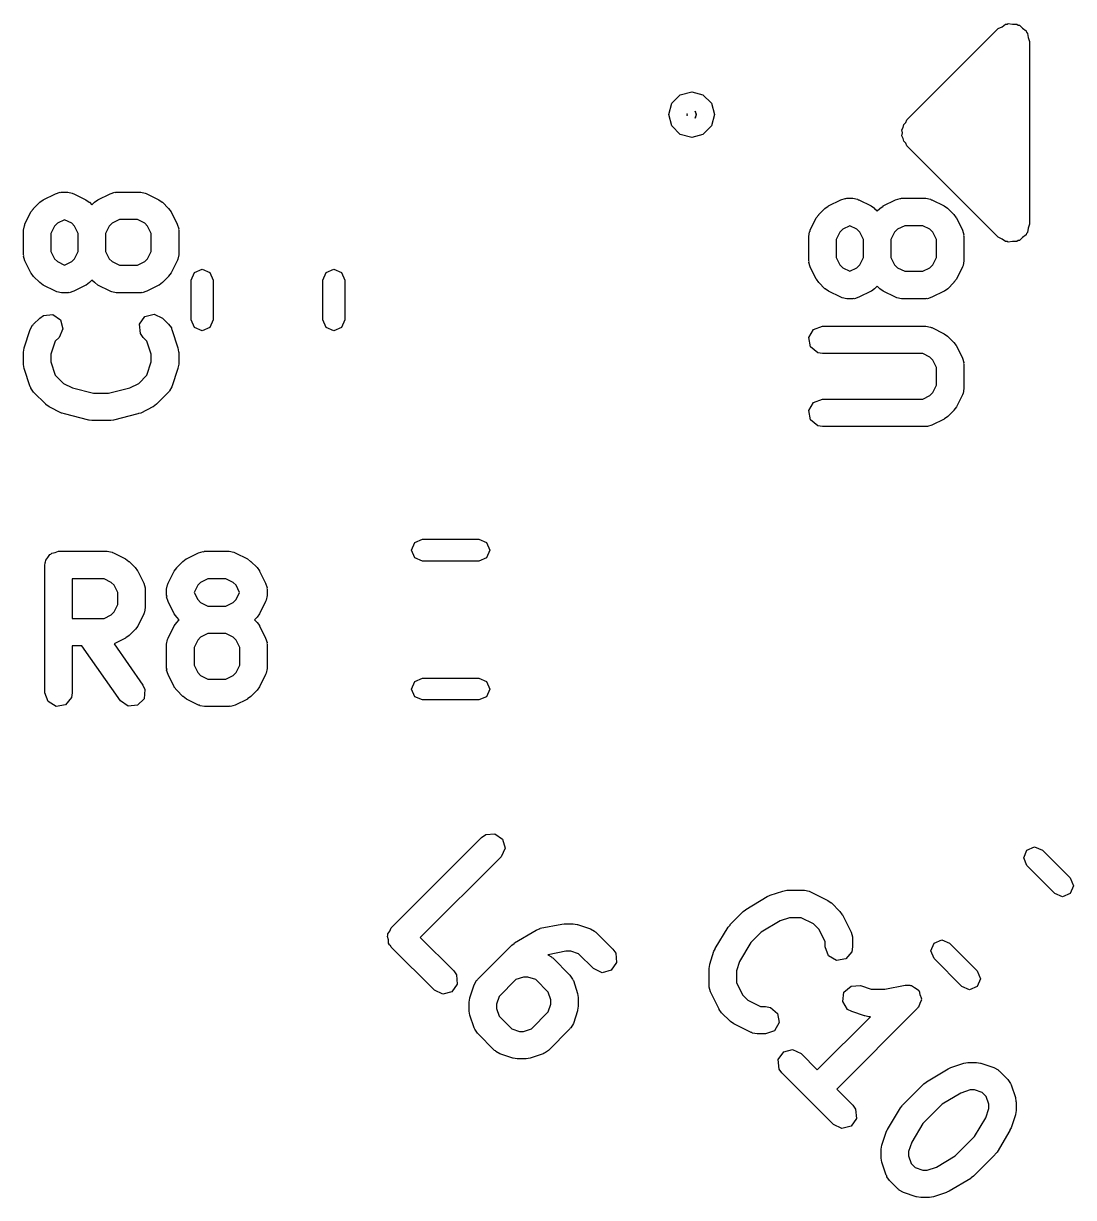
# Model space of a CAD drawing. Extents: x 72 to 186, y -144 to -85.
# Drawn here: x 143.39 to 149.14, y -127.08 to -120.65 of the extents above; entities that cross this region are included whole.
import ezdxf

# ---------------------------------------------------------------- set-up
doc = ezdxf.new("R2010")
doc.units = 0
doc.layers.add('BLACK', color=7, linetype='CONTINUOUS')

msp = doc.modelspace()

# ---------------------------------------------------------------- linework, layer by layer
at = {"layer": 'BLACK', "linetype": 'CONTINUOUS'}
for p, q in [((148.777, -120.655), (148.784, -120.651)), ((148.784, -120.651), (148.807, -120.655)), ((148.229, -121.179), (148.729, -120.679)), ((148.729, -120.679), (148.75, -120.669)), ((148.75, -120.669), (148.769, -120.655)), ((148.769, -120.655), (148.777, -120.655)), ((148.807, -120.655), (148.831, -120.655)), ((148.831, -120.655), (148.837, -120.66)), ((148.837, -120.66), (148.845, -120.661)), ((148.845, -120.661), (148.862, -120.677)), ((148.862, -120.677), (148.881, -120.691)), ((148.881, -120.691), (148.883, -120.699)), ((148.883, -120.699), (148.889, -120.705)), ((148.889, -120.705), (148.893, -120.728)), ((148.893, -120.728), (148.9, -120.75)), ((148.9, -120.75), (148.9, -121.75)), ((146.987, -121.042), (147.05, -121.025)), ((147.05, -121.025), (147.112, -121.042)), ((146.925, -121.15), (146.942, -121.087)), ((146.942, -121.087), (146.987, -121.042)), ((147.112, -121.042), (147.158, -121.087)), ((147.158, -121.087), (147.175, -121.15)), ((146.942, -121.212), (146.925, -121.15)), ((147.025, -121.145), (147.023, -121.15)), ((147.023, -121.15), (147.025, -121.155)), ((147.027, -121.15), (147.025, -121.145)), ((147.025, -121.155), (147.027, -121.15)), ((147.077, -121.15), (147.069, -121.131)), ((147.069, -121.131), (147.069, -121.131)), ((147.069, -121.131), (147.075, -121.15)), ((147.075, -121.15), (147.069, -121.169)), ((147.069, -121.169), (147.077, -121.15)), ((147.175, -121.15), (147.158, -121.212)), ((146.987, -121.258), (146.942, -121.212)), ((147.069, -121.169), (147.069, -121.169)), ((147.158, -121.212), (147.112, -121.258)), ((148.201, -121.234), (148.208, -121.22)), ((148.208, -121.22), (148.211, -121.205)), ((148.211, -121.205), (148.222, -121.193)), ((148.222, -121.193), (148.229, -121.179)), ((147.05, -121.275), (146.987, -121.258)), ((147.112, -121.258), (147.05, -121.275)), ((148.204, -121.25), (148.201, -121.234)), ((148.201, -121.266), (148.204, -121.25)), ((148.208, -121.28), (148.201, -121.266)), ((148.211, -121.295), (148.208, -121.28)), ((148.222, -121.307), (148.211, -121.295)), ((148.229, -121.321), (148.222, -121.307)), ((148.729, -121.821), (148.229, -121.321)), ((143.48, -121.63), (143.498, -121.617)), ((143.498, -121.617), (143.499, -121.616)), ((143.499, -121.616), (143.566, -121.583)), ((143.566, -121.583), (143.591, -121.575)), ((143.591, -121.575), (143.595, -121.577)), ((143.595, -121.577), (143.599, -121.575)), ((143.599, -121.575), (143.633, -121.575)), ((143.633, -121.575), (143.658, -121.58)), ((143.658, -121.58), (143.662, -121.582)), ((143.662, -121.582), (143.666, -121.583)), ((143.666, -121.583), (143.733, -121.616)), ((143.733, -121.616), (143.751, -121.63)), ((143.78, -121.63), (143.798, -121.617)), ((143.798, -121.617), (143.799, -121.616)), ((143.799, -121.616), (143.866, -121.583)), ((143.866, -121.583), (143.891, -121.575)), ((143.891, -121.575), (143.895, -121.577)), ((143.895, -121.577), (143.899, -121.575)), ((143.899, -121.575), (144.033, -121.575)), ((144.033, -121.575), (144.058, -121.58)), ((144.058, -121.58), (144.062, -121.582)), ((144.062, -121.582), (144.066, -121.583)), ((144.066, -121.583), (144.133, -121.616)), ((144.133, -121.616), (144.151, -121.63)), ((147.799, -121.65), (147.866, -121.616)), ((147.866, -121.616), (147.891, -121.609)), ((147.891, -121.609), (147.895, -121.61)), ((147.895, -121.61), (147.899, -121.608)), ((147.899, -121.608), (147.933, -121.608)), ((147.933, -121.608), (147.958, -121.613)), ((147.958, -121.613), (147.962, -121.616)), ((147.962, -121.616), (147.966, -121.616)), ((147.966, -121.616), (148.033, -121.65)), ((148.099, -121.65), (148.166, -121.616)), ((148.166, -121.616), (148.191, -121.609)), ((148.191, -121.609), (148.195, -121.61)), ((148.195, -121.61), (148.199, -121.608)), ((148.199, -121.608), (148.333, -121.608)), ((148.333, -121.608), (148.358, -121.613)), ((148.358, -121.613), (148.362, -121.616)), ((148.362, -121.616), (148.366, -121.616)), ((148.366, -121.616), (148.433, -121.65)), ((143.432, -121.683), (143.446, -121.665)), ((143.446, -121.664), (143.48, -121.63)), ((143.446, -121.665), (143.446, -121.664)), ((143.751, -121.63), (143.752, -121.63)), ((143.752, -121.63), (143.766, -121.644)), ((143.766, -121.644), (143.78, -121.63)), ((144.151, -121.63), (144.152, -121.63)), ((144.152, -121.63), (144.186, -121.664)), ((144.186, -121.664), (144.199, -121.682)), ((144.199, -121.682), (144.2, -121.683)), ((147.746, -121.697), (147.78, -121.664)), ((147.78, -121.664), (147.798, -121.651)), ((147.798, -121.651), (147.799, -121.65)), ((148.033, -121.65), (148.051, -121.663)), ((148.051, -121.663), (148.052, -121.664)), ((148.052, -121.664), (148.066, -121.677)), ((148.066, -121.677), (148.08, -121.664)), ((148.08, -121.664), (148.098, -121.651)), ((148.098, -121.651), (148.099, -121.65)), ((148.433, -121.65), (148.451, -121.663)), ((148.451, -121.663), (148.452, -121.664)), ((148.452, -121.664), (148.486, -121.697)), ((143.399, -121.75), (143.432, -121.683)), ((143.577, -121.745), (143.561, -121.761)), ((143.616, -121.726), (143.577, -121.745)), ((143.655, -121.745), (143.616, -121.726)), ((143.671, -121.761), (143.655, -121.745)), ((143.877, -121.745), (143.861, -121.761)), ((143.917, -121.725), (143.877, -121.745)), ((144.015, -121.725), (143.917, -121.725)), ((144.055, -121.745), (144.015, -121.725)), ((144.071, -121.761), (144.055, -121.745)), ((144.2, -121.683), (144.233, -121.75)), ((147.699, -121.783), (147.732, -121.716)), ((147.732, -121.716), (147.746, -121.698)), ((147.746, -121.698), (147.746, -121.697)), ((148.486, -121.697), (148.499, -121.715)), ((148.499, -121.715), (148.5, -121.716)), ((148.5, -121.716), (148.533, -121.783)), ((143.391, -121.783), (143.396, -121.758)), ((143.391, -121.917), (143.391, -121.783)), ((143.396, -121.758), (143.398, -121.754)), ((143.398, -121.754), (143.399, -121.75)), ((143.561, -121.761), (143.541, -121.801)), ((143.541, -121.801), (143.541, -121.899)), ((143.691, -121.801), (143.671, -121.761)), ((143.691, -121.899), (143.691, -121.801)), ((143.861, -121.761), (143.841, -121.801)), ((143.841, -121.801), (143.841, -121.899)), ((144.091, -121.801), (144.071, -121.761)), ((144.091, -121.899), (144.091, -121.801)), ((144.233, -121.75), (144.241, -121.775)), ((144.241, -121.775), (144.239, -121.779)), ((144.239, -121.779), (144.241, -121.783)), ((144.241, -121.783), (144.241, -121.917)), ((147.691, -121.817), (147.696, -121.791)), ((147.696, -121.791), (147.698, -121.788)), ((147.698, -121.788), (147.699, -121.783)), ((147.861, -121.794), (147.841, -121.834)), ((147.877, -121.778), (147.861, -121.794)), ((147.916, -121.759), (147.877, -121.778)), ((147.955, -121.778), (147.916, -121.759)), ((147.971, -121.794), (147.955, -121.778)), ((147.991, -121.834), (147.971, -121.794)), ((148.161, -121.794), (148.141, -121.834)), ((148.177, -121.778), (148.161, -121.794)), ((148.217, -121.758), (148.177, -121.778)), ((148.315, -121.758), (148.217, -121.758)), ((148.355, -121.778), (148.315, -121.758)), ((148.371, -121.794), (148.355, -121.778)), ((148.391, -121.834), (148.371, -121.794)), ((148.533, -121.783), (148.541, -121.808)), ((148.541, -121.808), (148.539, -121.812)), ((148.881, -121.809), (148.862, -121.823)), ((148.883, -121.801), (148.881, -121.809)), ((148.889, -121.795), (148.883, -121.801)), ((148.893, -121.772), (148.889, -121.795)), ((148.9, -121.75), (148.893, -121.772)), ((147.691, -121.95), (147.691, -121.817)), ((147.841, -121.834), (147.841, -121.932)), ((147.991, -121.932), (147.991, -121.834)), ((148.141, -121.834), (148.141, -121.932)), ((148.391, -121.932), (148.391, -121.834)), ((148.539, -121.812), (148.541, -121.817)), ((148.541, -121.817), (148.541, -121.95)), ((148.75, -121.831), (148.729, -121.821)), ((148.769, -121.845), (148.75, -121.831)), ((148.777, -121.845), (148.769, -121.845)), ((148.784, -121.849), (148.777, -121.845)), ((148.807, -121.845), (148.784, -121.849)), ((148.831, -121.845), (148.807, -121.845)), ((148.837, -121.84), (148.831, -121.845)), ((148.845, -121.839), (148.837, -121.84)), ((148.862, -121.823), (148.845, -121.839)), ((143.393, -121.921), (143.391, -121.917)), ((143.392, -121.925), (143.393, -121.921)), ((143.399, -121.95), (143.392, -121.925)), ((143.541, -121.899), (143.561, -121.939)), ((143.561, -121.939), (143.577, -121.955)), ((143.655, -121.955), (143.671, -121.939)), ((143.671, -121.939), (143.691, -121.899)), ((143.841, -121.899), (143.861, -121.939)), ((143.861, -121.939), (143.877, -121.955)), ((144.055, -121.955), (144.071, -121.939)), ((144.071, -121.939), (144.091, -121.899)), ((144.241, -121.917), (144.237, -121.942)), ((147.841, -121.932), (147.861, -121.972)), ((147.971, -121.972), (147.991, -121.932)), ((148.141, -121.932), (148.161, -121.972)), ((148.371, -121.972), (148.391, -121.932)), ((143.432, -122.017), (143.399, -121.95)), ((143.577, -121.955), (143.616, -121.974)), ((143.616, -121.974), (143.655, -121.955)), ((143.877, -121.955), (143.917, -121.975)), ((143.917, -121.975), (144.015, -121.975)), ((144.015, -121.975), (144.055, -121.955)), ((144.233, -121.95), (144.2, -122.017)), ((144.234, -121.946), (144.233, -121.95)), ((144.237, -121.942), (144.234, -121.946)), ((144.328, -122.015), (144.37, -121.997)), ((144.37, -121.997), (144.412, -122.015)), ((145.048, -122.015), (145.09, -121.997)), ((145.09, -121.997), (145.132, -122.015)), ((147.693, -121.954), (147.691, -121.95)), ((147.692, -121.959), (147.693, -121.954)), ((147.699, -121.984), (147.692, -121.959)), ((147.732, -122.05), (147.699, -121.984)), ((147.861, -121.972), (147.877, -121.988)), ((147.877, -121.988), (147.916, -122.008)), ((147.916, -122.008), (147.955, -121.988)), ((147.955, -121.988), (147.971, -121.972)), ((148.161, -121.972), (148.177, -121.988)), ((148.177, -121.988), (148.217, -122.008)), ((148.315, -122.008), (148.355, -121.988)), ((148.355, -121.988), (148.371, -121.972)), ((148.533, -121.984), (148.5, -122.05)), ((148.534, -121.979), (148.533, -121.984)), ((148.537, -121.976), (148.534, -121.979)), ((148.541, -121.95), (148.537, -121.976)), ((143.433, -122.018), (143.432, -122.017)), ((143.446, -122.036), (143.433, -122.018)), ((143.48, -122.07), (143.446, -122.036)), ((143.766, -122.056), (143.752, -122.07)), ((143.78, -122.07), (143.766, -122.056)), ((144.186, -122.036), (144.152, -122.07)), ((144.2, -122.017), (144.186, -122.035)), ((144.186, -122.035), (144.186, -122.036)), ((144.31, -122.057), (144.328, -122.015)), ((144.31, -122.273), (144.31, -122.057)), ((144.412, -122.015), (144.43, -122.057)), ((144.43, -122.057), (144.43, -122.273)), ((145.03, -122.057), (145.048, -122.015)), ((145.03, -122.273), (145.03, -122.057)), ((145.132, -122.015), (145.15, -122.057)), ((145.15, -122.057), (145.15, -122.273)), ((147.733, -122.051), (147.732, -122.05)), ((147.746, -122.07), (147.733, -122.051)), ((148.217, -122.008), (148.315, -122.008)), ((148.5, -122.05), (148.486, -122.068)), ((143.481, -122.07), (143.48, -122.07)), ((143.499, -122.084), (143.481, -122.07)), ((143.566, -122.117), (143.499, -122.084)), ((143.57, -122.118), (143.566, -122.117)), ((143.574, -122.12), (143.57, -122.118)), ((143.599, -122.125), (143.574, -122.12)), ((143.633, -122.125), (143.599, -122.125)), ((143.637, -122.123), (143.633, -122.125)), ((143.641, -122.125), (143.637, -122.123)), ((143.666, -122.117), (143.641, -122.125)), ((143.733, -122.084), (143.666, -122.117)), ((143.734, -122.083), (143.733, -122.084)), ((143.752, -122.07), (143.734, -122.083)), ((143.781, -122.07), (143.78, -122.07)), ((143.799, -122.084), (143.781, -122.07)), ((143.866, -122.117), (143.799, -122.084)), ((143.87, -122.118), (143.866, -122.117)), ((143.874, -122.12), (143.87, -122.118)), ((143.899, -122.125), (143.874, -122.12)), ((144.033, -122.125), (143.899, -122.125)), ((144.037, -122.123), (144.033, -122.125)), ((144.041, -122.125), (144.037, -122.123)), ((144.066, -122.117), (144.041, -122.125)), ((144.133, -122.084), (144.066, -122.117)), ((144.134, -122.083), (144.133, -122.084)), ((144.152, -122.07), (144.134, -122.083)), ((147.78, -122.103), (147.746, -122.07)), ((147.781, -122.104), (147.78, -122.103)), ((147.799, -122.117), (147.781, -122.104)), ((147.866, -122.15), (147.799, -122.117)), ((148.033, -122.117), (147.966, -122.15)), ((148.034, -122.116), (148.033, -122.117)), ((148.052, -122.103), (148.034, -122.116)), ((148.066, -122.089), (148.052, -122.103)), ((148.08, -122.103), (148.066, -122.089)), ((148.081, -122.104), (148.08, -122.103)), ((148.099, -122.117), (148.081, -122.104)), ((148.166, -122.15), (148.099, -122.117)), ((148.433, -122.117), (148.366, -122.15)), ((148.434, -122.116), (148.433, -122.117)), ((148.452, -122.103), (148.434, -122.116)), ((148.486, -122.07), (148.452, -122.103)), ((148.486, -122.068), (148.486, -122.07)), ((147.87, -122.151), (147.866, -122.15)), ((147.874, -122.154), (147.87, -122.151)), ((147.899, -122.158), (147.874, -122.154)), ((147.933, -122.158), (147.899, -122.158)), ((147.937, -122.157), (147.933, -122.158)), ((147.941, -122.158), (147.937, -122.157)), ((147.966, -122.15), (147.941, -122.158)), ((148.17, -122.151), (148.166, -122.15)), ((148.174, -122.154), (148.17, -122.151)), ((148.199, -122.158), (148.174, -122.154)), ((148.333, -122.158), (148.199, -122.158)), ((148.337, -122.157), (148.333, -122.158)), ((148.341, -122.158), (148.337, -122.157)), ((148.366, -122.15), (148.341, -122.158)), ((143.48, -122.264), (143.501, -122.249)), ((143.501, -122.249), (143.552, -122.244)), ((143.552, -122.244), (143.594, -122.274)), ((144.027, -122.297), (144.056, -122.255)), ((144.056, -122.255), (144.106, -122.242)), ((144.106, -122.242), (144.152, -122.264)), ((143.428, -122.326), (143.441, -122.303)), ((143.441, -122.303), (143.444, -122.301)), ((143.444, -122.301), (143.446, -122.297)), ((143.446, -122.297), (143.48, -122.264)), ((143.607, -122.323), (143.586, -122.37)), ((143.594, -122.274), (143.607, -122.323)), ((144.031, -122.348), (144.027, -122.297)), ((144.152, -122.264), (144.186, -122.297)), ((144.186, -122.297), (144.201, -122.318)), ((144.201, -122.318), (144.201, -122.323)), ((144.201, -122.323), (144.204, -122.326)), ((144.328, -122.315), (144.31, -122.273)), ((144.37, -122.333), (144.328, -122.315)), ((144.412, -122.315), (144.37, -122.333)), ((144.43, -122.273), (144.412, -122.315)), ((145.048, -122.315), (145.03, -122.273)), ((145.09, -122.333), (145.048, -122.315)), ((145.132, -122.315), (145.09, -122.333)), ((145.15, -122.273), (145.132, -122.315)), ((147.718, -122.326), (147.766, -122.308)), ((147.766, -122.308), (148.333, -122.308)), ((148.333, -122.308), (148.358, -122.313)), ((148.358, -122.313), (148.362, -122.316)), ((148.362, -122.316), (148.366, -122.316)), ((148.366, -122.316), (148.433, -122.35)), ((143.395, -122.426), (143.428, -122.326)), ((143.586, -122.37), (143.565, -122.391)), ((144.046, -122.37), (144.031, -122.348)), ((144.067, -122.391), (144.046, -122.37)), ((144.204, -122.326), (144.237, -122.426)), ((147.692, -122.37), (147.718, -122.326)), ((147.701, -122.421), (147.692, -122.37)), ((148.433, -122.35), (148.451, -122.363)), ((148.451, -122.363), (148.452, -122.364)), ((148.452, -122.364), (148.486, -122.397)), ((143.391, -122.45), (143.395, -122.428)), ((143.391, -122.517), (143.391, -122.45)), ((143.395, -122.428), (143.395, -122.426)), ((143.565, -122.391), (143.541, -122.462)), ((144.091, -122.462), (144.067, -122.391)), ((144.237, -122.426), (144.24, -122.448)), ((144.24, -122.448), (144.241, -122.45)), ((144.241, -122.45), (144.241, -122.517)), ((147.74, -122.454), (147.701, -122.421)), ((148.486, -122.397), (148.499, -122.415)), ((148.499, -122.415), (148.5, -122.416)), ((148.5, -122.416), (148.533, -122.483)), ((143.392, -122.518), (143.391, -122.517)), ((143.541, -122.462), (143.541, -122.504)), ((143.541, -122.504), (143.565, -122.576)), ((144.067, -122.576), (144.091, -122.504)), ((144.091, -122.504), (144.091, -122.462)), ((144.241, -122.517), (144.237, -122.539)), ((147.766, -122.458), (147.74, -122.454)), ((148.315, -122.458), (147.766, -122.458)), ((148.355, -122.478), (148.315, -122.458)), ((148.371, -122.494), (148.355, -122.478)), ((148.391, -122.534), (148.371, -122.494)), ((148.533, -122.483), (148.541, -122.508)), ((148.541, -122.508), (148.539, -122.512)), ((148.539, -122.512), (148.541, -122.517)), ((148.541, -122.517), (148.541, -122.65)), ((143.395, -122.54), (143.392, -122.518)), ((143.428, -122.64), (143.395, -122.54)), ((143.565, -122.576), (143.61, -122.622)), ((144.022, -122.622), (144.067, -122.576)), ((144.237, -122.54), (144.204, -122.64)), ((144.237, -122.539), (144.237, -122.54)), ((148.391, -122.632), (148.391, -122.534)), ((143.431, -122.644), (143.428, -122.64)), ((143.431, -122.648), (143.431, -122.644)), ((143.61, -122.622), (143.659, -122.646)), ((143.659, -122.646), (143.775, -122.675)), ((143.857, -122.675), (143.973, -122.646)), ((143.973, -122.646), (144.022, -122.622)), ((144.204, -122.64), (144.191, -122.663)), ((148.371, -122.672), (148.391, -122.632)), ((143.446, -122.67), (143.431, -122.648)), ((143.513, -122.736), (143.446, -122.67)), ((143.775, -122.675), (143.857, -122.675)), ((144.186, -122.67), (144.119, -122.736)), ((144.188, -122.666), (144.186, -122.67)), ((144.191, -122.663), (144.188, -122.666)), ((147.718, -122.726), (147.766, -122.708)), ((147.766, -122.708), (148.315, -122.708)), ((148.315, -122.708), (148.355, -122.688)), ((148.355, -122.688), (148.371, -122.672)), ((148.533, -122.684), (148.5, -122.75)), ((148.534, -122.679), (148.533, -122.684)), ((148.537, -122.676), (148.534, -122.679)), ((148.541, -122.65), (148.537, -122.676)), ((143.514, -122.737), (143.513, -122.736)), ((143.532, -122.75), (143.514, -122.737)), ((143.599, -122.784), (143.532, -122.75)), ((144.1, -122.75), (144.033, -122.784)), ((144.101, -122.749), (144.1, -122.75)), ((144.119, -122.736), (144.101, -122.749)), ((147.692, -122.77), (147.718, -122.726)), ((147.701, -122.821), (147.692, -122.77)), ((148.486, -122.77), (148.452, -122.803)), ((148.5, -122.75), (148.486, -122.768)), ((148.486, -122.768), (148.486, -122.77)), ((143.603, -122.784), (143.599, -122.784)), ((143.615, -122.789), (143.603, -122.784)), ((143.748, -122.823), (143.615, -122.789)), ((143.751, -122.822), (143.748, -122.823)), ((143.766, -122.825), (143.751, -122.822)), ((143.866, -122.825), (143.766, -122.825)), ((143.869, -122.824), (143.866, -122.825)), ((143.884, -122.823), (143.869, -122.824)), ((144.018, -122.789), (143.884, -122.823)), ((144.02, -122.787), (144.018, -122.789)), ((144.033, -122.784), (144.02, -122.787)), ((147.74, -122.854), (147.701, -122.821)), ((148.433, -122.817), (148.366, -122.85)), ((148.434, -122.816), (148.433, -122.817)), ((148.452, -122.803), (148.434, -122.816)), ((147.766, -122.858), (147.74, -122.854)), ((148.333, -122.858), (147.766, -122.858)), ((148.337, -122.857), (148.333, -122.858)), ((148.341, -122.858), (148.337, -122.857)), ((148.366, -122.85), (148.341, -122.858)), ((145.534, -123.493), (145.576, -123.475)), ((145.576, -123.475), (145.884, -123.475)), ((145.884, -123.475), (145.926, -123.493)), ((143.565, -123.548), (143.583, -123.541)), ((143.583, -123.541), (143.85, -123.541)), ((143.85, -123.541), (143.876, -123.546)), ((143.876, -123.546), (143.879, -123.548)), ((144.35, -123.549), (144.375, -123.542)), ((144.375, -123.542), (144.379, -123.543)), ((144.379, -123.543), (144.383, -123.541)), ((144.383, -123.541), (144.517, -123.541)), ((144.517, -123.541), (144.542, -123.546)), ((144.542, -123.546), (144.546, -123.548)), ((145.516, -123.535), (145.534, -123.493)), ((145.534, -123.577), (145.516, -123.535)), ((145.926, -123.493), (145.944, -123.535)), ((145.944, -123.535), (145.926, -123.577)), ((143.508, -123.616), (143.51, -123.606)), ((143.509, -123.603), (143.511, -123.6)), ((143.51, -123.606), (143.509, -123.603)), ((143.511, -123.6), (143.513, -123.59)), ((143.513, -123.59), (143.525, -123.575)), ((143.525, -123.575), (143.535, -123.559)), ((143.535, -123.559), (143.541, -123.556)), ((143.541, -123.556), (143.546, -123.551)), ((143.546, -123.551), (143.565, -123.548)), ((143.879, -123.548), (143.884, -123.549)), ((143.884, -123.549), (143.95, -123.582)), ((143.95, -123.582), (143.968, -123.596)), ((143.968, -123.596), (143.97, -123.596)), ((143.97, -123.596), (144.003, -123.63)), ((144.23, -123.63), (144.264, -123.596)), ((144.264, -123.596), (144.282, -123.583)), ((144.282, -123.583), (144.283, -123.582)), ((144.283, -123.582), (144.35, -123.549)), ((144.546, -123.548), (144.55, -123.549)), ((144.55, -123.549), (144.617, -123.582)), ((144.617, -123.582), (144.635, -123.596)), ((144.635, -123.596), (144.636, -123.596)), ((144.636, -123.596), (144.67, -123.63)), ((145.576, -123.595), (145.534, -123.577)), ((145.884, -123.595), (145.576, -123.595)), ((145.926, -123.577), (145.884, -123.595)), ((143.508, -124.316), (143.508, -123.616)), ((144.003, -123.63), (144.016, -123.648)), ((144.016, -123.648), (144.017, -123.649)), ((144.017, -123.649), (144.05, -123.716)), ((144.183, -123.716), (144.216, -123.649)), ((144.216, -123.649), (144.23, -123.631)), ((144.23, -123.631), (144.23, -123.63)), ((144.67, -123.63), (144.683, -123.648)), ((144.683, -123.648), (144.684, -123.649)), ((144.684, -123.649), (144.717, -123.716)), ((143.832, -123.691), (143.658, -123.691)), ((143.658, -123.691), (143.658, -123.908)), ((143.872, -123.711), (143.832, -123.691)), ((143.888, -123.727), (143.872, -123.711)), ((143.908, -123.767), (143.888, -123.727)), ((144.05, -123.716), (144.058, -123.741)), ((144.175, -123.749), (144.18, -123.724)), ((144.18, -123.724), (144.182, -123.72)), ((144.182, -123.72), (144.183, -123.716)), ((144.345, -123.727), (144.326, -123.766)), ((144.361, -123.711), (144.345, -123.727)), ((144.401, -123.691), (144.361, -123.711)), ((144.499, -123.691), (144.401, -123.691)), ((144.539, -123.711), (144.499, -123.691)), ((144.555, -123.727), (144.539, -123.711)), ((144.574, -123.766), (144.555, -123.727)), ((144.717, -123.716), (144.725, -123.741)), ((143.908, -123.832), (143.908, -123.767)), ((144.058, -123.741), (144.057, -123.745)), ((144.057, -123.745), (144.058, -123.749)), ((144.058, -123.749), (144.058, -123.849)), ((144.175, -123.783), (144.175, -123.749)), ((144.177, -123.787), (144.175, -123.783)), ((144.175, -123.791), (144.177, -123.787)), ((144.183, -123.816), (144.175, -123.791)), ((144.326, -123.766), (144.345, -123.805)), ((144.555, -123.805), (144.574, -123.766)), ((144.725, -123.783), (144.72, -123.808)), ((144.725, -123.741), (144.723, -123.745)), ((144.723, -123.745), (144.725, -123.749)), ((144.725, -123.749), (144.725, -123.783)), ((143.888, -123.872), (143.908, -123.832)), ((144.058, -123.849), (144.054, -123.875)), ((144.216, -123.883), (144.183, -123.816)), ((144.345, -123.805), (144.361, -123.821)), ((144.361, -123.821), (144.401, -123.841)), ((144.401, -123.841), (144.499, -123.841)), ((144.499, -123.841), (144.539, -123.821)), ((144.539, -123.821), (144.555, -123.805)), ((144.717, -123.816), (144.684, -123.883)), ((144.718, -123.812), (144.717, -123.816)), ((144.72, -123.808), (144.718, -123.812)), ((143.658, -123.908), (143.832, -123.908)), ((143.832, -123.908), (143.872, -123.888)), ((143.872, -123.888), (143.888, -123.872)), ((144.05, -123.883), (144.017, -123.95)), ((144.051, -123.878), (144.05, -123.883)), ((144.054, -123.875), (144.051, -123.878)), ((144.217, -123.884), (144.216, -123.883)), ((144.216, -123.949), (144.23, -123.931)), ((144.23, -123.902), (144.217, -123.884)), ((144.244, -123.916), (144.23, -123.902)), ((144.23, -123.93), (144.244, -123.916)), ((144.23, -123.931), (144.23, -123.93)), ((144.67, -123.902), (144.656, -123.916)), ((144.656, -123.916), (144.67, -123.93)), ((144.684, -123.883), (144.67, -123.901)), ((144.67, -123.901), (144.67, -123.902)), ((144.67, -123.93), (144.683, -123.948)), ((144.003, -123.969), (143.97, -124.002)), ((144.004, -123.968), (144.003, -123.969)), ((144.017, -123.95), (144.004, -123.968)), ((144.183, -124.016), (144.216, -123.949)), ((144.401, -123.991), (144.361, -124.011)), ((144.499, -123.991), (144.401, -123.991)), ((144.539, -124.011), (144.499, -123.991)), ((144.683, -123.948), (144.684, -123.949)), ((144.684, -123.949), (144.717, -124.016)), ((143.711, -124.058), (143.658, -124.058)), ((143.658, -124.058), (143.658, -124.316)), ((143.922, -124.359), (143.711, -124.058)), ((143.95, -124.016), (143.887, -124.048)), ((143.887, -124.048), (144.045, -124.273)), ((143.951, -124.015), (143.95, -124.016)), ((143.97, -124.002), (143.951, -124.015)), ((144.175, -124.049), (144.18, -124.024)), ((144.175, -124.183), (144.175, -124.049)), ((144.18, -124.024), (144.182, -124.02)), ((144.182, -124.02), (144.183, -124.016)), ((144.345, -124.027), (144.325, -124.067)), ((144.361, -124.011), (144.345, -124.027)), ((144.555, -124.027), (144.539, -124.011)), ((144.575, -124.067), (144.555, -124.027)), ((144.717, -124.016), (144.725, -124.041)), ((144.725, -124.041), (144.723, -124.045)), ((144.723, -124.045), (144.725, -124.049)), ((144.725, -124.049), (144.725, -124.183)), ((144.325, -124.067), (144.325, -124.165)), ((144.575, -124.165), (144.575, -124.067)), ((144.177, -124.187), (144.175, -124.183)), ((144.175, -124.191), (144.177, -124.187)), ((144.325, -124.165), (144.345, -124.205)), ((144.555, -124.205), (144.575, -124.165)), ((144.725, -124.183), (144.72, -124.208)), ((144.183, -124.216), (144.175, -124.191)), ((144.216, -124.283), (144.183, -124.216)), ((144.345, -124.205), (144.361, -124.221)), ((144.361, -124.221), (144.401, -124.241)), ((144.401, -124.241), (144.499, -124.241)), ((144.499, -124.241), (144.539, -124.221)), ((144.539, -124.221), (144.555, -124.205)), ((144.717, -124.216), (144.684, -124.283)), ((144.718, -124.212), (144.717, -124.216)), ((144.72, -124.208), (144.718, -124.212)), ((145.516, -124.295), (145.534, -124.253)), ((145.534, -124.253), (145.576, -124.235)), ((145.576, -124.235), (145.884, -124.235)), ((145.884, -124.235), (145.926, -124.253)), ((145.926, -124.253), (145.944, -124.295)), ((143.526, -124.364), (143.508, -124.316)), ((143.658, -124.316), (143.654, -124.342)), ((144.045, -124.273), (144.056, -124.297)), ((144.056, -124.297), (144.051, -124.348)), ((144.217, -124.284), (144.216, -124.283)), ((144.23, -124.302), (144.217, -124.284)), ((144.264, -124.336), (144.23, -124.302)), ((144.67, -124.302), (144.636, -124.336)), ((144.684, -124.283), (144.67, -124.301)), ((144.67, -124.301), (144.67, -124.302)), ((145.534, -124.337), (145.516, -124.295)), ((145.944, -124.295), (145.926, -124.337)), ((143.57, -124.39), (143.526, -124.364)), ((143.621, -124.381), (143.57, -124.39)), ((143.654, -124.342), (143.621, -124.381)), ((143.964, -124.388), (143.922, -124.359)), ((144.051, -124.348), (144.015, -124.384)), ((144.265, -124.336), (144.264, -124.336)), ((144.283, -124.35), (144.265, -124.336)), ((144.35, -124.383), (144.283, -124.35)), ((144.617, -124.35), (144.55, -124.383)), ((144.618, -124.349), (144.617, -124.35)), ((144.636, -124.336), (144.618, -124.349)), ((145.576, -124.355), (145.534, -124.337)), ((145.884, -124.355), (145.576, -124.355)), ((145.926, -124.337), (145.884, -124.355)), ((144.015, -124.384), (143.964, -124.388)), ((144.354, -124.384), (144.35, -124.383)), ((144.358, -124.387), (144.354, -124.384)), ((144.383, -124.391), (144.358, -124.387)), ((144.517, -124.391), (144.383, -124.391)), ((144.521, -124.389), (144.517, -124.391)), ((144.525, -124.391), (144.521, -124.389)), ((144.55, -124.383), (144.525, -124.391)), ((145.922, -125.092), (145.973, -125.088)), ((145.973, -125.088), (146.015, -125.117)), ((145.405, -125.602), (145.9, -125.107)), ((145.9, -125.107), (145.922, -125.092)), ((146.015, -125.117), (146.028, -125.167)), ((146.006, -125.213), (145.564, -125.655)), ((146.028, -125.167), (146.006, -125.213)), ((148.868, -125.219), (148.886, -125.177)), ((148.886, -125.177), (148.928, -125.159)), ((148.928, -125.159), (148.971, -125.177)), ((148.971, -125.177), (149.123, -125.329)), ((148.886, -125.262), (148.868, -125.219)), ((149.038, -125.414), (148.886, -125.262)), ((149.123, -125.329), (149.141, -125.372)), ((147.479, -125.424), (147.55, -125.401)), ((147.55, -125.401), (147.572, -125.397)), ((147.572, -125.397), (147.573, -125.397)), ((147.573, -125.397), (147.668, -125.397)), ((147.668, -125.397), (147.693, -125.401)), ((147.693, -125.401), (147.697, -125.404)), ((147.697, -125.404), (147.701, -125.405)), ((147.701, -125.405), (147.795, -125.452)), ((149.141, -125.372), (149.123, -125.414)), ((147.346, -125.502), (147.464, -125.431)), ((147.464, -125.431), (147.476, -125.426)), ((147.476, -125.426), (147.479, -125.424)), ((147.795, -125.452), (147.813, -125.465)), ((147.813, -125.465), (147.815, -125.466)), ((147.815, -125.466), (147.862, -125.513)), ((149.081, -125.432), (149.038, -125.414)), ((149.123, -125.414), (149.081, -125.432)), ((147.261, -125.584), (147.332, -125.513)), ((147.332, -125.513), (147.344, -125.504)), ((147.344, -125.504), (147.346, -125.502)), ((147.862, -125.513), (147.875, -125.531)), ((147.875, -125.531), (147.876, -125.532)), ((147.876, -125.532), (147.923, -125.627)), ((145.397, -125.62), (145.405, -125.602)), ((146.221, -125.605), (146.339, -125.582)), ((146.339, -125.582), (146.351, -125.581)), ((146.351, -125.581), (146.354, -125.58)), ((146.354, -125.58), (146.401, -125.58)), ((146.401, -125.58), (146.423, -125.584)), ((146.423, -125.584), (146.425, -125.584)), ((146.425, -125.584), (146.496, -125.608)), ((147.179, -125.716), (147.25, -125.598)), ((147.25, -125.598), (147.26, -125.587)), ((147.26, -125.587), (147.261, -125.584)), ((147.534, -125.564), (147.431, -125.626)), ((147.585, -125.547), (147.534, -125.564)), ((147.65, -125.547), (147.585, -125.547)), ((147.717, -125.581), (147.65, -125.547)), ((147.747, -125.61), (147.717, -125.581)), ((145.384, -125.649), (145.386, -125.643)), ((145.389, -125.668), (145.384, -125.649)), ((145.386, -125.636), (145.397, -125.62)), ((145.386, -125.643), (145.386, -125.636)), ((145.564, -125.655), (145.747, -125.838)), ((146.08, -125.685), (146.198, -125.615)), ((146.198, -125.615), (146.221, -125.606)), ((146.221, -125.606), (146.221, -125.605)), ((146.496, -125.608), (146.518, -125.62)), ((146.518, -125.62), (146.521, -125.624)), ((146.521, -125.624), (146.525, -125.626)), ((146.525, -125.626), (146.619, -125.72)), ((147.431, -125.626), (147.374, -125.683)), ((147.781, -125.678), (147.747, -125.61)), ((147.923, -125.627), (147.931, -125.652)), ((147.931, -125.652), (147.93, -125.656)), ((147.93, -125.656), (147.931, -125.66)), ((147.931, -125.66), (147.931, -125.707)), ((145.39, -125.687), (145.389, -125.668)), ((145.396, -125.695), (145.39, -125.687)), ((145.397, -125.698), (145.396, -125.695)), ((145.4, -125.7), (145.397, -125.698)), ((145.405, -125.708), (145.4, -125.7)), ((145.641, -125.944), (145.405, -125.708)), ((145.877, -125.885), (146.065, -125.697)), ((146.065, -125.697), (146.078, -125.688)), ((146.078, -125.688), (146.08, -125.685)), ((146.361, -125.73), (146.264, -125.75)), ((146.389, -125.73), (146.361, -125.73)), ((146.431, -125.744), (146.389, -125.73)), ((146.619, -125.72), (146.634, -125.741)), ((147.149, -125.802), (147.172, -125.731)), ((147.172, -125.731), (147.178, -125.719)), ((147.178, -125.719), (147.179, -125.716)), ((147.374, -125.683), (147.312, -125.786)), ((147.781, -125.707), (147.781, -125.678)), ((147.799, -125.756), (147.781, -125.707)), ((147.931, -125.707), (147.927, -125.733)), ((148.359, -125.728), (148.377, -125.686)), ((148.377, -125.771), (148.359, -125.728)), ((148.377, -125.686), (148.419, -125.668)), ((148.419, -125.668), (148.462, -125.686)), ((148.462, -125.686), (148.614, -125.838)), ((146.264, -125.75), (146.262, -125.751)), ((146.262, -125.751), (146.283, -125.762)), ((146.283, -125.762), (146.285, -125.765)), ((146.285, -125.765), (146.289, -125.767)), ((146.289, -125.767), (146.383, -125.862)), ((146.513, -125.826), (146.431, -125.744)), ((146.639, -125.793), (146.609, -125.835)), ((146.634, -125.741), (146.639, -125.793)), ((147.312, -125.786), (147.295, -125.837)), ((147.843, -125.781), (147.799, -125.756)), ((147.894, -125.772), (147.843, -125.781)), ((147.927, -125.733), (147.894, -125.772)), ((148.529, -125.923), (148.377, -125.771)), ((145.747, -125.838), (145.762, -125.859)), ((145.762, -125.859), (145.766, -125.91)), ((146.56, -125.848), (146.513, -125.826)), ((146.609, -125.835), (146.56, -125.848)), ((147.145, -125.825), (147.149, -125.803)), ((147.145, -125.92), (147.145, -125.825)), ((147.149, -125.803), (147.149, -125.802)), ((147.295, -125.837), (147.295, -125.902)), ((148.614, -125.838), (148.632, -125.881)), ((145.766, -125.91), (145.737, -125.952)), ((145.835, -125.985), (145.859, -125.914)), ((145.859, -125.914), (145.871, -125.891)), ((145.871, -125.891), (145.875, -125.889)), ((145.875, -125.889), (145.877, -125.885)), ((146.088, -125.886), (145.995, -125.979)), ((146.13, -125.872), (146.088, -125.886)), ((146.153, -125.872), (146.13, -125.872)), ((146.196, -125.886), (146.153, -125.872)), ((146.265, -125.955), (146.196, -125.886)), ((146.383, -125.862), (146.398, -125.883)), ((146.398, -125.883), (146.399, -125.887)), ((146.399, -125.887), (146.402, -125.891)), ((146.402, -125.891), (146.425, -125.962)), ((147.146, -125.924), (147.145, -125.92)), ((147.145, -125.928), (147.146, -125.924)), ((147.295, -125.902), (147.329, -125.969)), ((147.884, -125.955), (147.923, -125.921)), ((147.923, -125.921), (147.974, -125.919)), ((147.974, -125.919), (148.033, -125.939)), ((148.108, -125.939), (148.219, -125.917)), ((148.219, -125.917), (148.245, -125.916)), ((148.245, -125.916), (148.248, -125.918)), ((148.248, -125.918), (148.253, -125.918)), ((148.253, -125.918), (148.271, -125.93)), ((148.572, -125.941), (148.529, -125.923)), ((148.614, -125.923), (148.572, -125.941)), ((148.632, -125.881), (148.614, -125.923)), ((145.687, -125.966), (145.641, -125.944)), ((145.737, -125.952), (145.687, -125.966)), ((145.831, -126.009), (145.835, -125.987)), ((145.835, -125.987), (145.835, -125.985)), ((145.995, -125.979), (145.981, -126.021)), ((146.279, -125.997), (146.265, -125.955)), ((146.425, -125.962), (146.428, -125.984)), ((146.428, -125.984), (146.429, -125.985)), ((146.429, -125.985), (146.429, -126.032)), ((147.153, -125.953), (147.145, -125.928)), ((147.2, -126.047), (147.153, -125.953)), ((147.329, -125.969), (147.358, -125.999)), ((147.877, -126.005), (147.884, -125.955)), ((148.033, -125.939), (148.108, -125.939)), ((148.271, -125.93), (148.29, -125.941)), ((148.29, -125.941), (148.291, -125.945)), ((148.291, -125.945), (148.295, -125.947)), ((148.295, -125.947), (148.3, -125.968)), ((148.3, -125.968), (148.308, -125.989)), ((145.831, -126.056), (145.831, -126.009)), ((145.981, -126.021), (145.981, -126.044)), ((145.981, -126.044), (145.995, -126.086)), ((146.265, -126.063), (146.279, -126.02)), ((146.279, -126.02), (146.279, -125.997)), ((146.429, -126.032), (146.425, -126.054)), ((147.201, -126.049), (147.2, -126.047)), ((147.214, -126.067), (147.201, -126.049)), ((147.358, -125.999), (147.426, -126.033)), ((147.426, -126.033), (147.455, -126.033)), ((147.455, -126.033), (147.481, -126.038)), ((147.481, -126.038), (147.52, -126.071)), ((148.286, -126.043), (147.844, -126.485)), ((147.904, -126.049), (147.877, -126.005)), ((147.927, -126.061), (147.904, -126.049)), ((148.288, -126.039), (148.286, -126.043)), ((148.292, -126.037), (148.288, -126.039)), ((148.299, -126.017), (148.292, -126.037)), ((148.308, -125.997), (148.299, -126.017)), ((148.308, -125.989), (148.307, -125.993)), ((148.307, -125.993), (148.308, -125.997)), ((145.832, -126.058), (145.831, -126.056)), ((145.835, -126.08), (145.832, -126.058)), ((145.859, -126.15), (145.835, -126.08)), ((145.995, -126.086), (146.065, -126.155)), ((146.172, -126.155), (146.265, -126.063)), ((146.425, -126.056), (146.402, -126.127)), ((146.425, -126.054), (146.425, -126.056)), ((147.261, -126.114), (147.214, -126.067)), ((147.262, -126.115), (147.261, -126.114)), ((147.281, -126.128), (147.262, -126.115)), ((147.52, -126.071), (147.529, -126.121)), ((147.738, -126.379), (148.029, -126.089)), ((147.997, -126.085), (147.927, -126.061)), ((147.999, -126.085), (147.997, -126.085)), ((148.021, -126.089), (147.999, -126.085)), ((148.029, -126.089), (148.021, -126.089)), ((145.861, -126.154), (145.859, -126.15)), ((145.862, -126.158), (145.861, -126.154)), ((145.877, -126.18), (145.862, -126.158)), ((145.971, -126.274), (145.877, -126.18)), ((146.065, -126.155), (146.107, -126.17)), ((146.107, -126.17), (146.13, -126.17)), ((146.13, -126.17), (146.172, -126.155)), ((146.383, -126.156), (146.266, -126.274)), ((146.385, -126.152), (146.383, -126.156)), ((146.389, -126.15), (146.385, -126.152)), ((146.402, -126.127), (146.389, -126.15)), ((147.375, -126.175), (147.281, -126.128)), ((147.379, -126.176), (147.375, -126.175)), ((147.383, -126.179), (147.379, -126.176)), ((147.408, -126.183), (147.383, -126.179)), ((147.504, -126.166), (147.455, -126.183)), ((147.529, -126.121), (147.504, -126.166)), ((147.455, -126.183), (147.408, -126.183)), ((145.975, -126.276), (145.971, -126.274)), ((145.977, -126.28), (145.975, -126.276)), ((146, -126.292), (145.977, -126.28)), ((146.071, -126.316), (146, -126.292)), ((146.236, -126.292), (146.166, -126.316)), ((146.24, -126.289), (146.236, -126.292)), ((146.244, -126.289), (146.24, -126.289)), ((146.266, -126.274), (146.244, -126.289)), ((147.524, -126.324), (147.554, -126.282)), ((147.554, -126.282), (147.603, -126.269)), ((147.603, -126.269), (147.65, -126.291)), ((147.65, -126.291), (147.738, -126.379)), ((146.073, -126.316), (146.071, -126.316)), ((146.095, -126.32), (146.073, -126.316)), ((146.142, -126.32), (146.095, -126.32)), ((146.143, -126.319), (146.142, -126.32)), ((146.166, -126.316), (146.143, -126.319)), ((147.529, -126.376), (147.524, -126.324)), ((148.336, -126.445), (148.454, -126.374)), ((148.454, -126.374), (148.466, -126.369)), ((148.466, -126.369), (148.469, -126.367)), ((148.469, -126.367), (148.54, -126.343)), ((148.54, -126.343), (148.562, -126.34)), ((148.562, -126.34), (148.563, -126.34)), ((148.563, -126.34), (148.61, -126.34)), ((148.61, -126.34), (148.632, -126.343)), ((148.632, -126.343), (148.634, -126.343)), ((148.634, -126.343), (148.705, -126.367)), ((148.705, -126.367), (148.728, -126.379)), ((147.544, -126.397), (147.529, -126.376)), ((147.827, -126.68), (147.544, -126.397)), ((148.728, -126.379), (148.73, -126.383)), ((148.73, -126.383), (148.734, -126.385)), ((148.734, -126.385), (148.781, -126.432)), ((148.781, -126.432), (148.796, -126.454)), ((147.844, -126.485), (147.933, -126.574)), ((148.204, -126.574), (148.322, -126.456)), ((148.322, -126.456), (148.334, -126.447)), ((148.334, -126.447), (148.336, -126.445)), ((148.575, -126.49), (148.524, -126.507)), ((148.598, -126.49), (148.575, -126.49)), ((148.641, -126.504), (148.598, -126.49)), ((148.796, -126.454), (148.797, -126.458)), ((148.797, -126.458), (148.799, -126.462)), ((148.799, -126.462), (148.823, -126.532)), ((148.524, -126.507), (148.421, -126.568)), ((148.663, -126.526), (148.641, -126.504)), ((148.677, -126.568), (148.663, -126.526)), ((148.823, -126.532), (148.826, -126.554)), ((148.826, -126.554), (148.827, -126.556)), ((148.827, -126.556), (148.827, -126.603)), ((147.933, -126.574), (147.948, -126.595)), ((147.948, -126.595), (147.952, -126.646)), ((148.122, -126.706), (148.193, -126.588)), ((148.193, -126.588), (148.202, -126.577)), ((148.202, -126.577), (148.204, -126.574)), ((148.421, -126.568), (148.316, -126.673)), ((148.66, -126.642), (148.677, -126.591)), ((148.677, -126.591), (148.677, -126.568)), ((148.823, -126.627), (148.799, -126.698)), ((148.827, -126.603), (148.823, -126.625)), ((148.823, -126.625), (148.823, -126.627)), ((147.873, -126.701), (147.827, -126.68)), ((147.923, -126.688), (147.873, -126.701)), ((147.952, -126.646), (147.923, -126.688)), ((148.316, -126.673), (148.255, -126.776)), ((148.598, -126.745), (148.66, -126.642)), ((148.091, -126.792), (148.115, -126.721)), ((148.115, -126.721), (148.121, -126.709)), ((148.121, -126.709), (148.122, -126.706)), ((148.493, -126.85), (148.598, -126.745)), ((148.793, -126.712), (148.722, -126.83)), ((148.799, -126.698), (148.793, -126.709)), ((148.793, -126.709), (148.793, -126.712)), ((148.088, -126.815), (148.091, -126.793)), ((148.088, -126.862), (148.088, -126.815)), ((148.091, -126.793), (148.091, -126.792)), ((148.255, -126.776), (148.238, -126.827)), ((148.088, -126.864), (148.088, -126.862)), ((148.091, -126.886), (148.088, -126.864)), ((148.115, -126.957), (148.091, -126.886)), ((148.238, -126.827), (148.238, -126.85)), ((148.238, -126.85), (148.252, -126.893)), ((148.39, -126.912), (148.493, -126.85)), ((148.711, -126.845), (148.593, -126.963)), ((148.712, -126.842), (148.711, -126.845)), ((148.722, -126.83), (148.712, -126.842)), ((148.252, -126.893), (148.274, -126.915)), ((148.274, -126.915), (148.316, -126.929)), ((148.316, -126.929), (148.339, -126.929)), ((148.339, -126.929), (148.39, -126.912)), ((148.118, -126.96), (148.115, -126.957)), ((148.118, -126.965), (148.118, -126.96)), ((148.133, -126.986), (148.118, -126.965)), ((148.18, -127.033), (148.133, -126.986)), ((148.578, -126.974), (148.46, -127.045)), ((148.58, -126.971), (148.578, -126.974)), ((148.593, -126.963), (148.58, -126.971)), ((148.184, -127.035), (148.18, -127.033)), ((148.187, -127.039), (148.184, -127.035)), ((148.21, -127.051), (148.187, -127.039)), ((148.28, -127.075), (148.21, -127.051)), ((148.282, -127.075), (148.28, -127.075)), ((148.304, -127.079), (148.282, -127.075)), ((148.351, -127.079), (148.304, -127.079)), ((148.353, -127.078), (148.351, -127.079)), ((148.375, -127.075), (148.353, -127.078)), ((148.446, -127.051), (148.375, -127.075)), ((148.448, -127.049), (148.446, -127.051)), ((148.46, -127.045), (148.448, -127.049))]:
    msp.add_line(p, q, dxfattribs=at)

doc.saveas('drawing.dxf')
